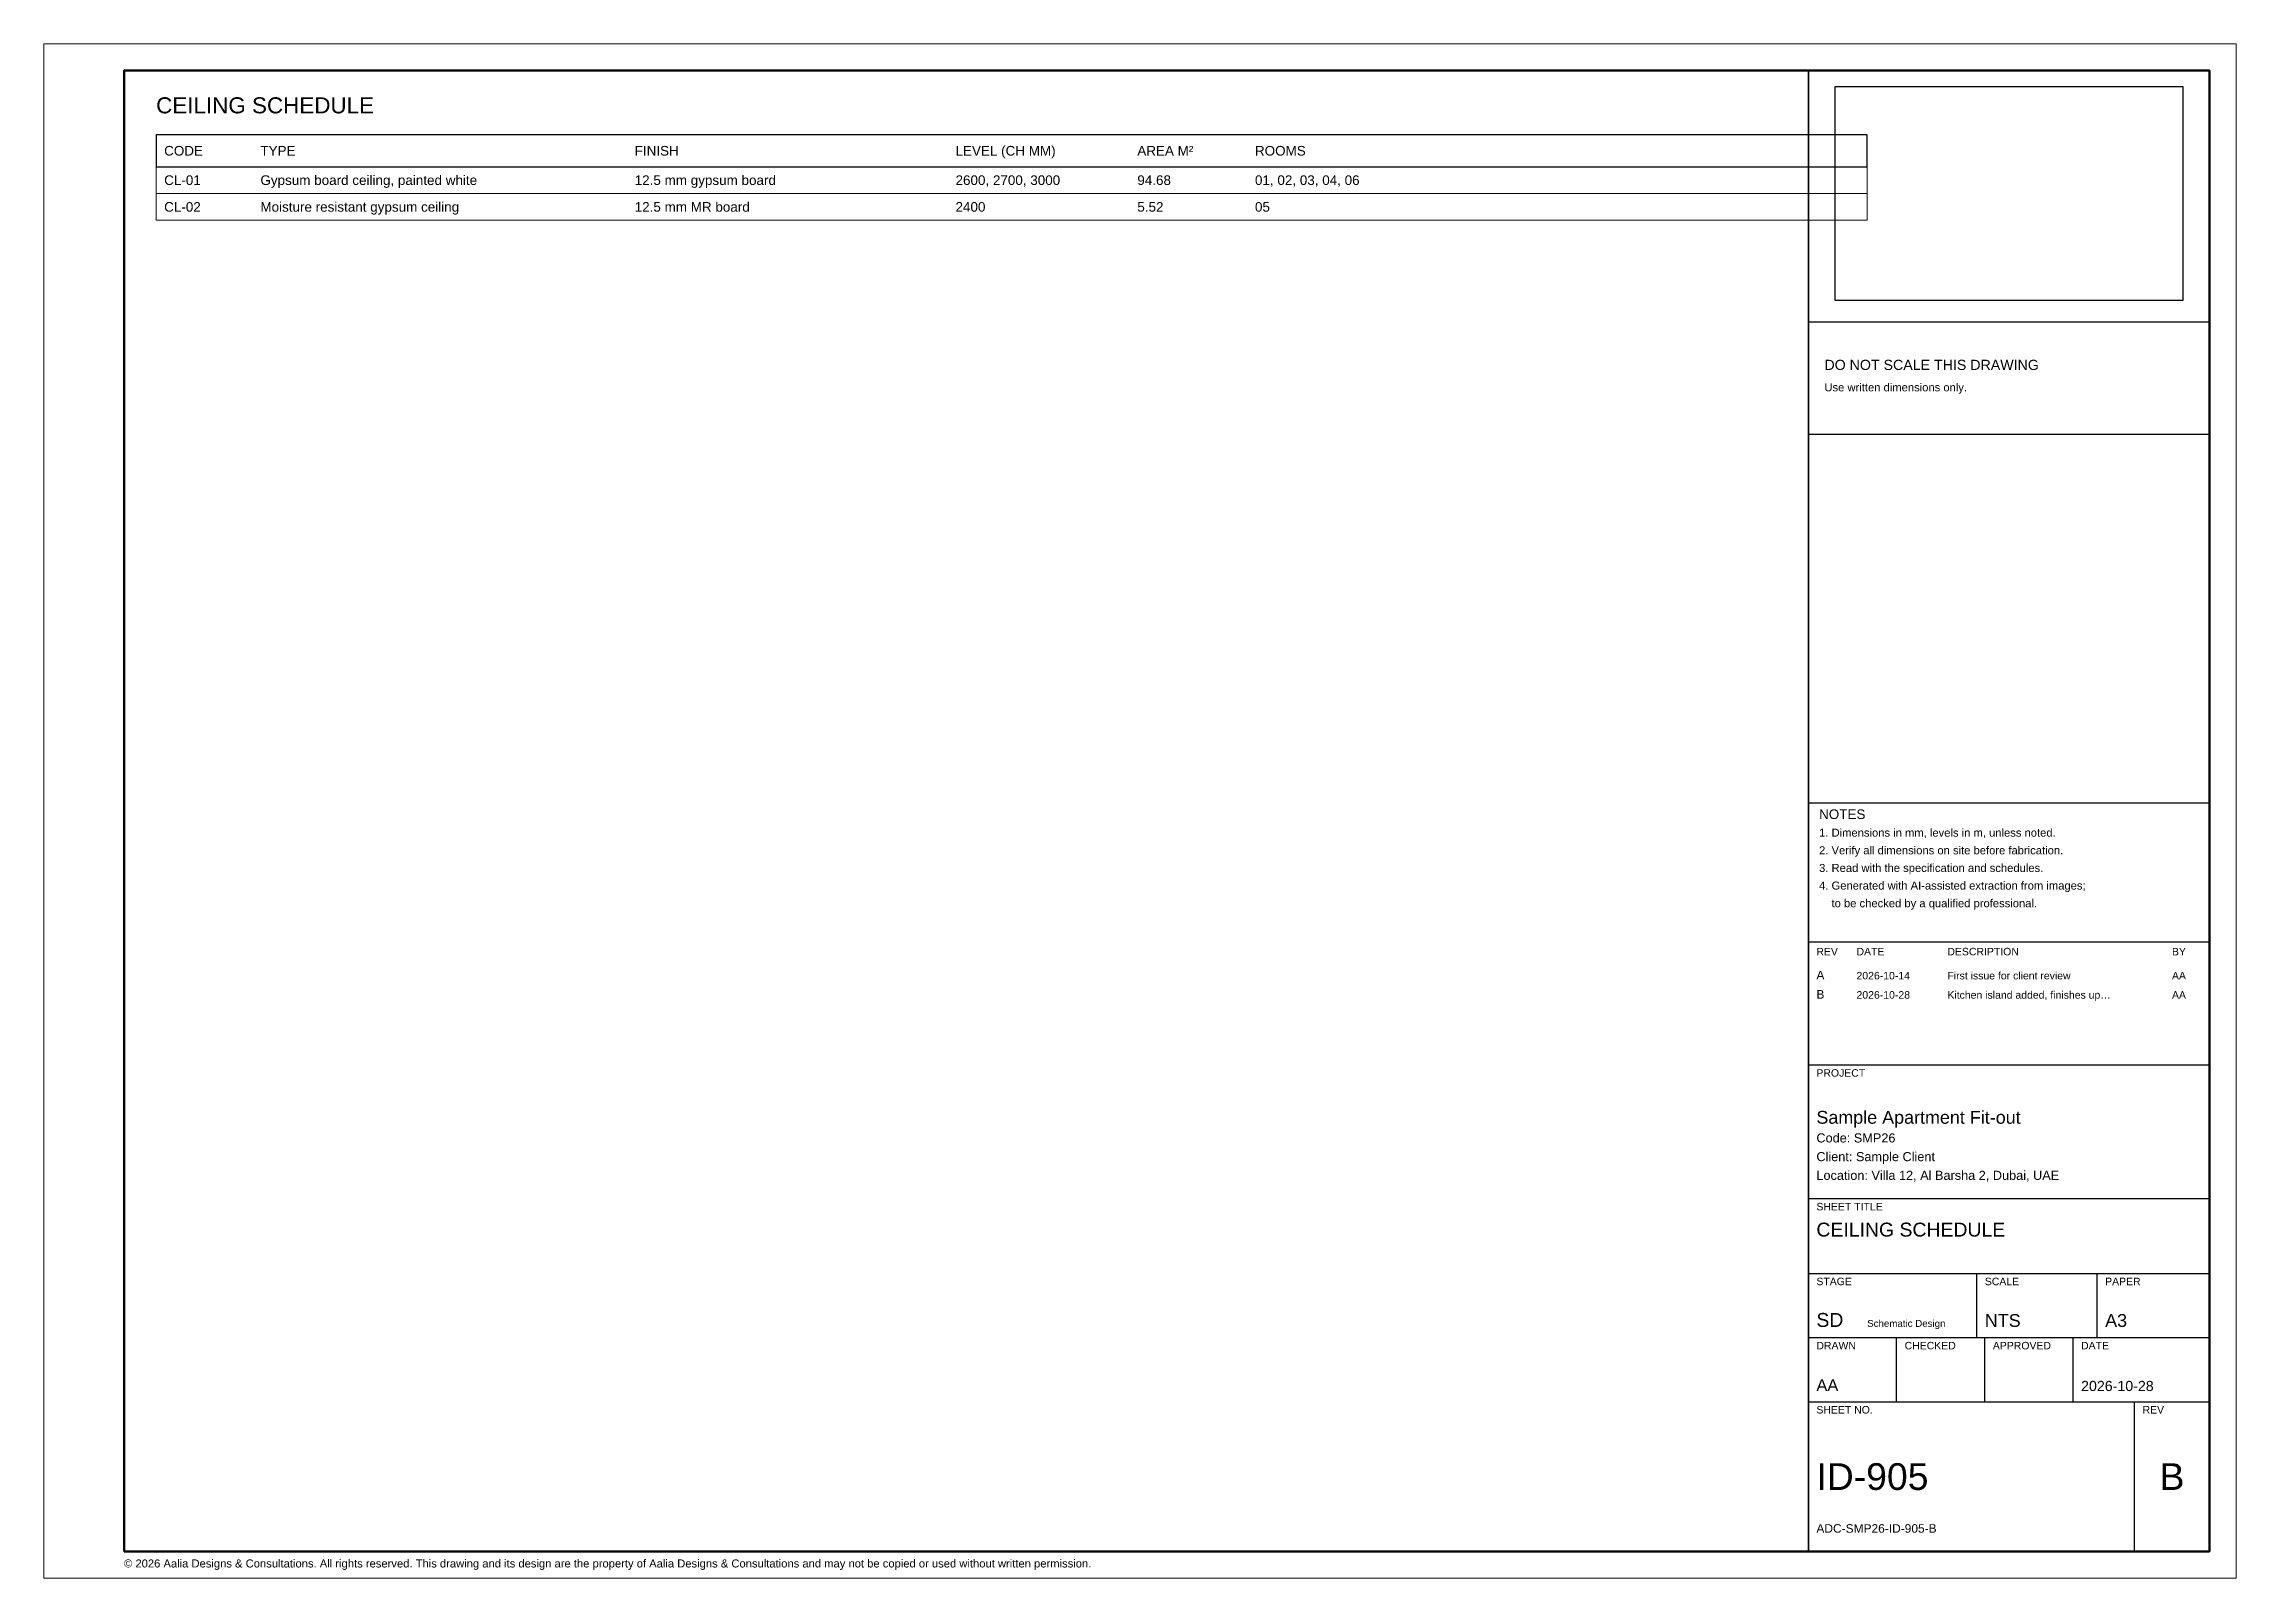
# Paper-space layout 'ID-905 Ceiling schedule' of a CAD drawing. Header units: millimetres. Extents: x 5 to 415, y 5 to 292.
import ezdxf
from ezdxf.enums import TextEntityAlignment as Align

# ---------------------------------------------------------------- set-up
doc = ezdxf.new("R2010")
doc.units = ezdxf.units.MM
doc.layers.add('G-ANNO-TEXT', color=7, linetype='Continuous', lineweight=18)
doc.layers.add('G-ANNO-TTLB', color=7, linetype='Continuous', lineweight=25)
doc.styles.add('ADC', font='arial.ttf')
picture_1 = doc.add_image_def('image1.png', size_in_pixel=(1400, 861))

psp = doc.layouts.new('ID-905 Ceiling schedule')

# ---------------------------------------------------------------- linework, layer by layer
at = {"layer": 'G-ANNO-TEXT', "lineweight": 25}
psp.add_lwpolyline([(26, 269), (346, 269), (346, 275), (26, 275)], close=True, dxfattribs=at)
at = {"layer": 'G-ANNO-TEXT'}
for points in [[(26, 264), (346, 264), (346, 269), (26, 269)], [(26, 259), (346, 259), (346, 264), (26, 264)]]:
    psp.add_lwpolyline(points, close=True, dxfattribs=at)
at = {"layer": 'G-ANNO-TTLB', "lineweight": 35}
psp.add_line((335, 10), (335, 287), dxfattribs=at)
at = {"layer": 'G-ANNO-TTLB'}
for p, q in [((335, 240), (410, 240)), ((335, 219), (410, 219)), ((335, 150), (410, 150)), ((335, 124), (410, 124)), ((335, 101), (410, 101)), ((335, 76), (410, 76)), ((335, 62), (410, 62)), ((366.5, 50), (366.5, 62)), ((389, 50), (389, 62)), ((335, 50), (410, 50)), ((351.5, 38), (351.5, 50)), ((368, 38), (368, 50)), ((384.5, 38), (384.5, 50)), ((335, 38), (410, 38)), ((396, 10), (396, 38))]:
    psp.add_line(p, q, dxfattribs=at)
at = {"layer": 'G-ANNO-TTLB', "lineweight": 13}
psp.add_lwpolyline([(5, 5), (415, 5), (415, 292), (5, 292)], close=True, dxfattribs=at)
at = {"layer": 'G-ANNO-TTLB', "lineweight": 50}
psp.add_lwpolyline([(20, 10), (410, 10), (410, 287), (20, 287)], close=True, dxfattribs=at)

# ---------------------------------------------------------------- texts
at = {"layer": 'G-ANNO-TEXT', "style": 'ADC'}
psp.add_text('CEILING SCHEDULE', height=3, dxfattribs=at).set_placement((26, 279))
for s, p in [('CODE', (27.5, 272)), ('TYPE', (45.5, 272)), ('FINISH', (115.5, 272)), ('LEVEL (CH MM)', (175.5, 272)), ('AREA M²', (209.5, 272)), ('ROOMS', (231.5, 272)), ('CL-01', (27.5, 266.5)), ('Gypsum board ceiling, painted white', (45.5, 266.5)), ('12.5 mm gypsum board', (115.5, 266.5)), ('2600, 2700, 3000', (175.5, 266.5)), ('94.68', (209.5, 266.5)), ('01, 02, 03, 04, 06', (231.5, 266.5)), ('CL-02', (27.5, 261.5)), ('Moisture resistant gypsum ceiling', (45.5, 261.5)), ('12.5 mm MR board', (115.5, 261.5)), ('2400', (175.5, 261.5)), ('5.52', (209.5, 261.5)), ('05', (231.5, 261.5))]:
    psp.add_text(s, height=1.8, dxfattribs=at).set_placement(p, align=Align.MIDDLE_LEFT)
at = {"layer": 'G-ANNO-TTLB', "style": 'ADC'}
for s, height, p in [('DO NOT SCALE THIS DRAWING', 1.9, (338, 231)), ('Use written dimensions only.', 1.5, (338, 227)), ('NOTES', 1.8, (337, 147)), ('1. Dimensions in mm, levels in m, unless noted.', 1.5, (337, 143.7)), ('2. Verify all dimensions on site before fabrication.', 1.5, (337, 140.4)), ('4. Generated with AI-assisted extraction from images;', 1.5, (337, 133.8)), ('3. Read with the specification and schedules.', 1.5, (337, 137.1)), ('    to be checked by a qualified professional.', 1.5, (337, 130.5)), ('REV', 1.4, (336.5, 121.5)), ('DATE', 1.4, (344, 121.5)), ('DESCRIPTION', 1.4, (361, 121.5)), ('BY', 1.4, (403, 121.5)), ('A', 1.6, (336.5, 117)), ('B', 1.6, (336.5, 113.4)), ('2026-10-14', 1.4, (344, 117)), ('2026-10-28', 1.4, (344, 113.4)), ('First issue for client review', 1.4, (361, 117)), ('Kitchen island added, finishes up…', 1.4, (361, 113.4)), ('AA', 1.4, (403, 117)), ('AA', 1.4, (403, 113.4)), ('PROJECT', 1.4, (336.5, 98.8)), ('Sample Apartment Fit-out', 2.4, (336.5, 90)), ('Code: SMP26', 1.7, (336.5, 86.5)), ('Client: Sample Client', 1.7, (336.5, 83)), ('Location: Villa 12, Al Barsha 2, Dubai, UAE', 1.7, (336.5, 79.5)), ('SHEET TITLE', 1.4, (336.5, 73.8)), ('STAGE', 1.4, (336.5, 59.8)), ('SCALE', 1.4, (368, 59.8)), ('PAPER', 1.4, (390.5, 59.8)), ('SD', 2.6, (336.5, 52)), ('Schematic Design', 1.3, (346, 52)), ('NTS', 2.4, (368, 52)), ('A3', 2.4, (390.5, 52)), ('DRAWN', 1.4, (336.5, 47.8)), ('CHECKED', 1.4, (353, 47.8)), ('APPROVED', 1.4, (369.5, 47.8)), ('DATE', 1.4, (386, 47.8)), ('AA', 2.2, (336.5, 40)), ('2026-10-28', 1.9, (386, 40)), ('SHEET NO.', 1.4, (336.5, 35.8)), ('REV', 1.4, (397.5, 35.8)), ('ADC-SMP26-ID-905-B', 1.6, (336.5, 13.5)), ('© 2026 Aalia Designs & Consultations. All rights reserved. This drawing and its design are the property of Aalia Designs & Consultations and may not be copied or used without written permission.', 1.5, (20, 7))]:
    psp.add_text(s, height=height, dxfattribs=at).set_placement(p)
psp.add_text('ID-905', height=5, dxfattribs=at).set_placement((336.5, 24), align=Align.MIDDLE_LEFT)
psp.add_text('B', height=5, dxfattribs=at).set_placement((403, 24), align=Align.MIDDLE_CENTER)
at = {"layer": 'G-ANNO-TTLB', "insert": (336.5, 71.5), "char_height": 2.6, "width": 71, "attachment_point": 1, "style": 'ADC'}
psp.add_mtext('CEILING SCHEDULE', dxfattribs=at)

# ---------------------------------------------------------------- pictures from other files: only their frames are drawn
at = {"layer": 'G-ANNO-TTLB'}
image = psp.add_image(picture_1, insert=(339.98, 244), size_in_units=(65.04, 40), dxfattribs=at)

doc.saveas('drawing.dxf')
